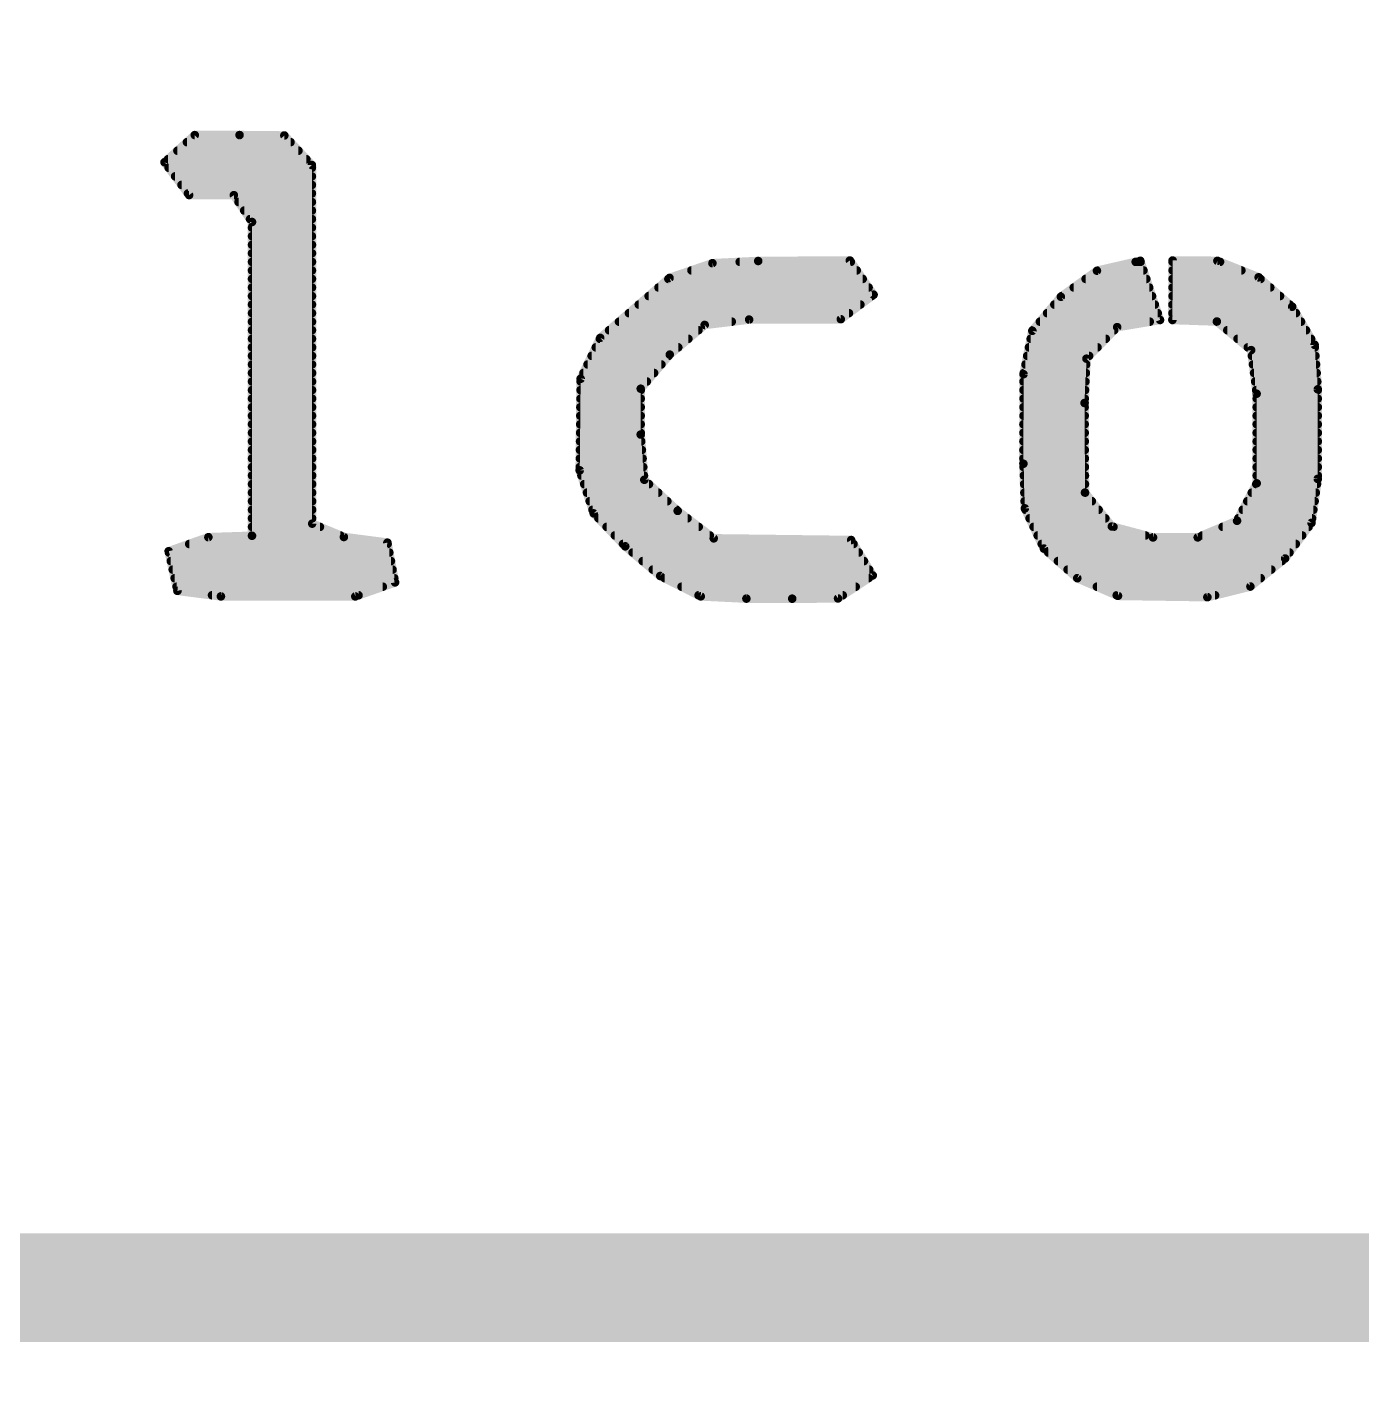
# Model space of a CAD drawing. Extents: x 37.9 to 63.7, y 29.1 to 56.
# Drawn here: x 45.764 to 47.326, y 47.243 to 48.844 of the extents above; entities that cross this region are included whole.
import ezdxf

# ---------------------------------------------------------------- set-up
doc = ezdxf.new("R2010")
doc.units = 0
doc.layers.add('1', color=12, linetype='CONTINUOUS')
doc.layers.add('21', color=251, linetype='CONTINUOUS')

msp = doc.modelspace()

# ---------------------------------------------------------------- linework, layer by layer
at = {"layer": '1', "const_width": 0.8128}
msp.add_lwpolyline([(46.21, 46.37, 0.4142), (50.8, 50.96)], format="xyb", dxfattribs=at)
at = {"layer": '21'}
for points, const_width in [([(45.9603, 48.7183), (45.925, 48.6865)], 0.01), ([(46.0127, 48.7183), (45.9603, 48.7183)], 0.01), ([(46.0652, 48.7178), (46.0127, 48.7183)], 0.01), ([(46.0974, 48.6832), (46.0652, 48.7178)], 0.01), ([(45.94, 48.7), (46.0817, 48.7)], 0.01), ([(45.9511, 48.71), (46.0724, 48.71)], 0.01), ([(45.925, 48.6865), (45.9537, 48.6481)], 0.01), ([(45.9289, 48.69), (46.091, 48.69)], 0.01), ([(46.0977, 48.2638), (46.0974, 48.6832)], 0.01), ([(45.9298, 48.68), (46.0974, 48.68)], 0.01), ([(45.9373, 48.67), (46.0974, 48.67)], 0.01), ([(45.9448, 48.66), (46.0974, 48.66)], 0.01), ([(45.9523, 48.65), (46.0974, 48.65)], 0.01), ([(45.9537, 48.6481), (46.0061, 48.648)], 0.01), ([(46.0061, 48.648), (46.0273, 48.6166)], 0.01), ([(46.0115, 48.64), (46.0974, 48.64)], 0.01), ([(46.0182, 48.63), (46.0974, 48.63)], 0.01), ([(46.025, 48.62), (46.0974, 48.62)], 0.01), ([(46.0273, 48.6166), (46.0273, 48.2496)], 0.01), ([(46.0273, 48.61), (46.0974, 48.61)], 0.01), ([(46.0273, 48.6), (46.0974, 48.6)], 0.01), ([(46.0273, 48.59), (46.0975, 48.59)], 0.01), ([(46.0273, 48.58), (46.0975, 48.58)], 0.01), ([(46.6197, 48.571), (46.5661, 48.5684)], 0.01), ([(46.727, 48.5716), (46.6197, 48.571)], 0.01), ([(46.7548, 48.5316), (46.727, 48.5716)], 0.01), ([(47.0668, 48.5712), (47.0162, 48.5596)], 0.01), ([(47.0899, 48.502), (47.0668, 48.5712)], 0.01), ([(47.1047, 48.5716), (47.1044, 48.502)], 0.01), ([(47.1571, 48.5712), (47.1047, 48.5716)], 0.01), ([(47.2053, 48.552), (47.1571, 48.5712)], 0.01), ([(46.0273, 48.57), (46.0975, 48.57)], 0.01), ([(46.0273, 48.56), (46.0975, 48.56)], 0.01), ([(46.5661, 48.5684), (46.516, 48.5512)], 0.01), ([(46.5416, 48.56), (46.735, 48.56)], 0.01), ([(46.5981, 48.57), (46.7281, 48.57)], 0.01), ([(47.0162, 48.5596), (46.9739, 48.5291)], 0.01), ([(47.0179, 48.56), (47.0706, 48.56)], 0.01), ([(47.0615, 48.57), (47.0672, 48.57)], 0.01), ([(47.1047, 48.57), (47.1602, 48.57)], 0.01), ([(47.1047, 48.56), (47.1852, 48.56)], 0.01), ([(46.0273, 48.55), (46.0975, 48.55)], 0.01), ([(46.0273, 48.54), (46.0975, 48.54)], 0.01), ([(46.516, 48.5512), (46.4349, 48.4811)], 0.01), ([(46.503, 48.54), (46.7489, 48.54)], 0.01), ([(46.5146, 48.55), (46.742, 48.55)], 0.01), ([(46.989, 48.54), (47.0773, 48.54)], 0.01), ([(47.0029, 48.55), (47.0739, 48.55)], 0.01), ([(47.1046, 48.55), (47.2076, 48.55)], 0.01), ([(47.1046, 48.54), (47.219, 48.54)], 0.01), ([(47.2446, 48.5175), (47.2053, 48.552)], 0.01), ([(46.0273, 48.53), (46.0975, 48.53)], 0.01), ([(46.4915, 48.53), (46.7527, 48.53)], 0.01), ([(46.7164, 48.5029), (46.7548, 48.5316)], 0.01), ([(46.9739, 48.5291), (46.9405, 48.4894)], 0.01), ([(46.9751, 48.53), (47.0806, 48.53)], 0.01), ([(47.1046, 48.53), (47.2304, 48.53)], 0.01), ([(46.0273, 48.52), (46.0975, 48.52)], 0.01), ([(46.0273, 48.51), (46.0975, 48.51)], 0.01), ([(46.4684, 48.51), (46.7259, 48.51)], 0.01), ([(46.4799, 48.52), (46.7393, 48.52)], 0.01), ([(46.9578, 48.51), (47.0873, 48.51)], 0.01), ([(46.9663, 48.52), (47.0839, 48.52)], 0.01), ([(47.1045, 48.52), (47.2418, 48.52)], 0.01), ([(47.1045, 48.51), (47.2491, 48.51)], 0.01), ([(47.2709, 48.4729), (47.2446, 48.5175)], 0.01), ([(46.0273, 48.5), (46.0975, 48.5)], 0.01), ([(46.4568, 48.5), (46.5888, 48.5)], 0.01), ([(46.5162, 48.4615), (46.5571, 48.4962)], 0.01), ([(46.5571, 48.4962), (46.6091, 48.5025)], 0.01), ([(46.6091, 48.5025), (46.7164, 48.5029)], 0.01), ([(46.9494, 48.5), (47.078, 48.5)], 0.01), ([(47.0038, 48.4568), (47.0398, 48.4936)], 0.01), ([(47.0398, 48.4936), (47.0899, 48.502)], 0.01), ([(47.1044, 48.502), (47.1565, 48.5002)], 0.01), ([(47.1565, 48.5002), (47.1966, 48.4667)], 0.01), ([(47.1567, 48.5), (47.255, 48.5)], 0.01), ([(46.0273, 48.49), (46.0975, 48.49)], 0.01), ([(46.0273, 48.48), (46.0975, 48.48)], 0.01), ([(46.4349, 48.4811), (46.4119, 48.4333)], 0.01), ([(46.4344, 48.48), (46.538, 48.48)], 0.01), ([(46.4452, 48.49), (46.5498, 48.49)], 0.01), ([(46.9405, 48.4894), (46.9302, 48.4386)], 0.01), ([(46.9386, 48.48), (47.0265, 48.48)], 0.01), ([(46.941, 48.49), (47.0363, 48.49)], 0.01), ([(47.1687, 48.49), (47.2609, 48.49)], 0.01), ([(47.1807, 48.48), (47.2667, 48.48)], 0.01), ([(46.0273, 48.47), (46.0976, 48.47)], 0.01), ([(46.0273, 48.46), (46.0976, 48.46)], 0.01), ([(46.4248, 48.46), (46.5149, 48.46)], 0.01), ([(46.4296, 48.47), (46.5262, 48.47)], 0.01), ([(46.4822, 48.4216), (46.5162, 48.4615)], 0.01), ([(46.9345, 48.46), (47.007, 48.46)], 0.01), ([(46.9366, 48.47), (47.0168, 48.47)], 0.01), ([(47.1927, 48.47), (47.2711, 48.47)], 0.01), ([(47.1966, 48.4667), (47.2031, 48.4158)], 0.01), ([(47.1975, 48.46), (47.2718, 48.46)], 0.01), ([(47.2746, 48.4209), (47.2709, 48.4729)], 0.01), ([(46.0273, 48.45), (46.0976, 48.45)], 0.01), ([(46.42, 48.45), (46.5064, 48.45)], 0.01), ([(46.9325, 48.45), (47.0036, 48.45)], 0.01), ([(47.0017, 48.4049), (47.0038, 48.4568)], 0.01), ([(47.1987, 48.45), (47.2726, 48.45)], 0.01), ([(46.0273, 48.44), (46.0976, 48.44)], 0.01), ([(46.0273, 48.43), (46.0976, 48.43)], 0.01), ([(46.4119, 48.4333), (46.4108, 48.3261)], 0.01), ([(46.4119, 48.43), (46.4894, 48.43)], 0.01), ([(46.4152, 48.44), (46.4979, 48.44)], 0.01), ([(46.9302, 48.4386), (46.9301, 48.3339)], 0.01), ([(46.9302, 48.43), (47.0027, 48.43)], 0.01), ([(46.9305, 48.44), (47.0032, 48.44)], 0.01), ([(47.2, 48.44), (47.2733, 48.44)], 0.01), ([(47.2013, 48.43), (47.274, 48.43)], 0.01), ([(46.0273, 48.42), (46.0976, 48.42)], 0.01), ([(46.4118, 48.42), (46.4822, 48.42)], 0.01), ([(46.4822, 48.368), (46.4822, 48.4216)], 0.01), ([(46.9302, 48.42), (47.0023, 48.42)], 0.01), ([(47.2025, 48.42), (47.2746, 48.42)], 0.01), ([(47.2031, 48.4158), (47.2031, 48.311)], 0.01), ([(47.2746, 48.3161), (47.2746, 48.4209)], 0.01), ([(46.0273, 48.41), (46.0976, 48.41)], 0.01), ([(46.0273, 48.4), (46.0976, 48.4)], 0.01), ([(46.4116, 48.4), (46.4822, 48.4)], 0.01), ([(46.4117, 48.41), (46.4822, 48.41)], 0.01), ([(46.9302, 48.41), (47.0019, 48.41)], 0.01), ([(46.9302, 48.4), (47.0017, 48.4)], 0.01), ([(47.0021, 48.3001), (47.0017, 48.4049)], 0.01), ([(47.2031, 48.41), (47.2746, 48.41)], 0.01), ([(47.2031, 48.4), (47.2746, 48.4)], 0.01), ([(46.0273, 48.39), (46.0976, 48.39)], 0.01), ([(46.0273, 48.38), (46.0976, 48.38)], 0.01), ([(46.4114, 48.38), (46.4822, 48.38)], 0.01), ([(46.4115, 48.39), (46.4822, 48.39)], 0.01), ([(46.9301, 48.38), (47.0018, 48.38)], 0.01), ([(46.9302, 48.39), (47.0018, 48.39)], 0.01), ([(47.2031, 48.39), (47.2746, 48.39)], 0.01), ([(47.2031, 48.38), (47.2746, 48.38)], 0.01), ([(46.0273, 48.37), (46.0976, 48.37)], 0.01), ([(46.4113, 48.37), (46.4822, 48.37)], 0.01), ([(46.4864, 48.3151), (46.4822, 48.368)], 0.01), ([(46.9301, 48.37), (47.0018, 48.37)], 0.01), ([(47.2031, 48.37), (47.2746, 48.37)], 0.01), ([(46.0273, 48.36), (46.0976, 48.36)], 0.01), ([(46.0273, 48.35), (46.0977, 48.35)], 0.01), ([(46.4111, 48.35), (46.4836, 48.35)], 0.01), ([(46.4112, 48.36), (46.4828, 48.36)], 0.01), ([(46.9301, 48.36), (47.0019, 48.36)], 0.01), ([(46.9301, 48.35), (47.0019, 48.35)], 0.01), ([(47.2031, 48.36), (47.2746, 48.36)], 0.01), ([(47.2031, 48.35), (47.2746, 48.35)], 0.01), ([(46.0273, 48.34), (46.0977, 48.34)], 0.01), ([(46.0273, 48.33), (46.0977, 48.33)], 0.01), ([(46.4109, 48.33), (46.4852, 48.33)], 0.01), ([(46.411, 48.34), (46.4844, 48.34)], 0.01), ([(46.9301, 48.34), (47.002, 48.34)], 0.01), ([(46.9301, 48.3339), (46.9318, 48.2816)], 0.01), ([(46.9302, 48.33), (47.002, 48.33)], 0.01), ([(47.2031, 48.34), (47.2746, 48.34)], 0.01), ([(47.2031, 48.33), (47.2746, 48.33)], 0.01), ([(46.0273, 48.32), (46.0977, 48.32)], 0.01), ([(46.4108, 48.3261), (46.4272, 48.2758)], 0.01), ([(46.4128, 48.32), (46.486, 48.32)], 0.01), ([(46.5255, 48.2788), (46.4864, 48.3151)], 0.01), ([(46.9306, 48.32), (47.0021, 48.32)], 0.01), ([(47.2031, 48.32), (47.2746, 48.32)], 0.01), ([(47.2672, 48.2647), (47.2746, 48.3161)], 0.01), ([(46.0273, 48.31), (46.0977, 48.31)], 0.01), ([(46.0273, 48.3), (46.0977, 48.3)], 0.01), ([(46.4161, 48.31), (46.4919, 48.31)], 0.01), ([(46.4193, 48.3), (46.5027, 48.3)], 0.01), ([(46.9309, 48.31), (47.0021, 48.31)], 0.01), ([(46.9312, 48.3), (47.0022, 48.3)], 0.01), ([(47.0336, 48.2605), (47.0021, 48.3001)], 0.01), ([(47.2031, 48.311), (47.1801, 48.2672)], 0.01), ([(47.1973, 48.3), (47.2723, 48.3)], 0.01), ([(47.2026, 48.31), (47.2737, 48.31)], 0.01), ([(46.0273, 48.29), (46.0977, 48.29)], 0.01), ([(46.4225, 48.29), (46.5134, 48.29)], 0.01), ([(46.9315, 48.29), (47.0102, 48.29)], 0.01), ([(47.1921, 48.29), (47.2709, 48.29)], 0.01), ([(46.0273, 48.28), (46.0977, 48.28)], 0.01), ([(46.0273, 48.27), (46.0977, 48.27)], 0.01), ([(46.4258, 48.28), (46.5242, 48.28)], 0.01), ([(46.4272, 48.2758), (46.4641, 48.2372)], 0.01), ([(46.4327, 48.27), (46.537, 48.27)], 0.01), ([(46.5676, 48.2466), (46.5255, 48.2788)], 0.01), ([(46.9318, 48.2816), (46.954, 48.2346)], 0.01), ([(46.9326, 48.28), (47.0181, 48.28)], 0.01), ([(46.9373, 48.27), (47.026, 48.27)], 0.01), ([(47.1801, 48.2672), (47.1341, 48.2477)], 0.01), ([(47.1816, 48.27), (47.268, 48.27)], 0.01), ([(47.1868, 48.28), (47.2694, 48.28)], 0.01), ([(46.0273, 48.26), (46.1068, 48.26)], 0.01), ([(46.0273, 48.25), (46.1306, 48.25)], 0.01), ([(46.1349, 48.2482), (46.0977, 48.2638)], 0.01), ([(46.4423, 48.26), (46.5501, 48.26)], 0.01), ([(46.4519, 48.25), (46.5631, 48.25)], 0.01), ([(46.942, 48.26), (47.0355, 48.26)], 0.01), ([(46.9468, 48.25), (47.0729, 48.25)], 0.01), ([(47.0817, 48.2477), (47.0336, 48.2605)], 0.01), ([(47.1396, 48.25), (47.2563, 48.25)], 0.01), ([(47.1632, 48.26), (47.2638, 48.26)], 0.01), ([(47.2364, 48.2231), (47.2672, 48.2647)], 0.01), ([(45.9762, 48.2479), (45.9298, 48.2315)], 0.01), ([(45.9538, 48.24), (46.186, 48.24)], 0.01), ([(46.0273, 48.2496), (45.9762, 48.2479)], 0.01), ([(46.1857, 48.2416), (46.1349, 48.2482)], 0.01), ([(46.1947, 48.195), (46.1857, 48.2416)], 0.01), ([(46.4615, 48.24), (46.7313, 48.24)], 0.01), ([(46.4641, 48.2372), (46.505, 48.2026)], 0.01), ([(46.7285, 48.2446), (46.5676, 48.2466)], 0.01), ([(46.7538, 48.2033), (46.7285, 48.2446)], 0.01), ([(46.9515, 48.24), (47.2489, 48.24)], 0.01), ([(46.954, 48.2346), (46.9931, 48.2)], 0.01), ([(47.1341, 48.2477), (47.0817, 48.2477)], 0.01), ([(45.9298, 48.2315), (45.94, 48.1852)], 0.01), ([(45.9301, 48.23), (46.188, 48.23)], 0.01), ([(45.9323, 48.22), (46.1899, 48.22)], 0.01), ([(46.4727, 48.23), (46.7374, 48.23)], 0.01), ([(46.4845, 48.22), (46.7435, 48.22)], 0.01), ([(46.9592, 48.23), (47.2415, 48.23)], 0.01), ([(46.9705, 48.22), (47.2326, 48.22)], 0.01), ([(47.1957, 48.1902), (47.2364, 48.2231)], 0.01), ([(45.9345, 48.21), (46.1918, 48.21)], 0.01), ([(46.4963, 48.21), (46.7496, 48.21)], 0.01), ([(46.505, 48.2026), (46.5525, 48.1787)], 0.01), ([(46.7131, 48.1763), (46.7538, 48.2033)], 0.01), ([(46.9818, 48.21), (47.2202, 48.21)], 0.01), ([(45.9368, 48.2), (46.1938, 48.2)], 0.01), ([(45.939, 48.19), (46.1804, 48.19)], 0.01), ([(46.1482, 48.1787), (46.1947, 48.195)], 0.01), ([(46.5102, 48.2), (46.7489, 48.2)], 0.01), ([(46.53, 48.19), (46.7338, 48.19)], 0.01), ([(46.9931, 48.2), (47.0408, 48.1793)], 0.01), ([(46.9931, 48.2), (47.2078, 48.2)], 0.01), ([(47.0161, 48.19), (47.1948, 48.19)], 0.01), ([(47.1454, 48.1778), (47.1957, 48.1902)], 0.01), ([(45.94, 48.1852), (45.9909, 48.1787)], 0.01), ([(45.9805, 48.18), (46.152, 48.18)], 0.01), ([(45.9909, 48.1787), (46.1482, 48.1787)], 0.01), ([(46.5499, 48.18), (46.7187, 48.18)], 0.01), ([(46.5525, 48.1787), (46.6059, 48.1761)], 0.01), ([(46.6059, 48.1761), (46.6595, 48.176)], 0.01), ([(46.6595, 48.176), (46.7131, 48.1763)], 0.01), ([(47.0393, 48.18), (47.1544, 48.18)], 0.01), ([(47.0408, 48.1793), (47.1454, 48.1778)], 0.01), ([(42.8, 47.37), (58.8, 47.37)], 0.127)]:
    msp.add_lwpolyline(points, dxfattribs=dict(at, const_width=const_width))
at = {"layer": '21', "const_width": 0.005}
for points in [[(45.9603, 48.7208, 1), (45.9603, 48.7158)], [(45.962, 48.7164, 1), (45.9586, 48.7201)], [(46.0128, 48.7208, 1), (46.0127, 48.7158)], [(46.0127, 48.7158, 1), (46.0127, 48.7208)], [(46.067, 48.7195, 1), (46.0633, 48.7161)], [(46.0651, 48.7153, 1), (46.0652, 48.7203)], [(45.94, 48.7025, 1), (45.94, 48.6975)], [(45.9511, 48.7125, 1), (45.9511, 48.7075)], [(46.0724, 48.7075, 1), (46.0724, 48.7125)], [(46.0817, 48.6975, 1), (46.0817, 48.7025)], [(45.927, 48.688, 1), (45.9229, 48.685)], [(45.9233, 48.6883, 1), (45.9266, 48.6846)], [(45.9289, 48.6925, 1), (45.9289, 48.6875)], [(46.091, 48.6875, 1), (46.091, 48.6925)], [(46.0999, 48.6832, 1), (46.0949, 48.6832)], [(46.0955, 48.6815, 1), (46.0992, 48.6849)], [(45.9298, 48.6825, 1), (45.9298, 48.6775)], [(45.9373, 48.6725, 1), (45.9373, 48.6675)], [(46.0974, 48.6775, 1), (46.0974, 48.6825)], [(46.0974, 48.6675, 1), (46.0974, 48.6725)], [(45.9448, 48.6625, 1), (45.9448, 48.6575)], [(46.0974, 48.6575, 1), (46.0974, 48.6625)], [(45.9523, 48.6525, 1), (45.9523, 48.6475)], [(45.9537, 48.6506, 1), (45.9537, 48.6456)], [(45.9517, 48.6466, 1), (45.9557, 48.6496)], [(46.0082, 48.6494, 1), (46.004, 48.6466)], [(46.0061, 48.6455, 1), (46.0061, 48.6505)], [(46.0115, 48.6425, 1), (46.0115, 48.6375)], [(46.0974, 48.6475, 1), (46.0974, 48.6525)], [(46.0974, 48.6375, 1), (46.0974, 48.6425)], [(46.0182, 48.6325, 1), (46.0182, 48.6275)], [(46.025, 48.6225, 1), (46.025, 48.6175)], [(46.0974, 48.6275, 1), (46.0974, 48.6325)], [(46.0974, 48.6175, 1), (46.0974, 48.6225)], [(46.0298, 48.6166, 1), (46.0248, 48.6166)], [(46.0273, 48.6125, 1), (46.0273, 48.6075)], [(46.0252, 48.6152, 1), (46.0294, 48.618)], [(46.0974, 48.6075, 1), (46.0974, 48.6125)], [(46.0273, 48.6025, 1), (46.0273, 48.5975)], [(46.0273, 48.5925, 1), (46.0273, 48.5875)], [(46.0974, 48.5975, 1), (46.0974, 48.6025)], [(46.0975, 48.5875, 1), (46.0975, 48.5925)], [(46.0273, 48.5825, 1), (46.0273, 48.5775)], [(46.0975, 48.5775, 1), (46.0975, 48.5825)], [(46.6197, 48.5735, 1), (46.6197, 48.5685)], [(46.6198, 48.5685, 1), (46.6196, 48.5735)], [(46.729, 48.573, 1), (46.7249, 48.5701)], [(46.727, 48.5691, 1), (46.7269, 48.5741)], [(47.0692, 48.572, 1), (47.0645, 48.5704)], [(47.0674, 48.5688, 1), (47.0663, 48.5737)], [(47.1047, 48.5741, 1), (47.1047, 48.5691)], [(47.1072, 48.5716, 1), (47.1022, 48.5716)], [(47.158, 48.5735, 1), (47.1562, 48.5689)], [(47.1571, 48.5687, 1), (47.1571, 48.5737)], [(46.0273, 48.5725, 1), (46.0273, 48.5675)], [(46.0273, 48.5625, 1), (46.0273, 48.5575)], [(46.0975, 48.5675, 1), (46.0975, 48.5725)], [(46.0975, 48.5575, 1), (46.0975, 48.5625)], [(46.5416, 48.5625, 1), (46.5416, 48.5575)], [(46.566, 48.5709, 1), (46.5663, 48.5659)], [(46.567, 48.5661, 1), (46.5653, 48.5708)], [(46.5981, 48.5725, 1), (46.5981, 48.5675)], [(46.7281, 48.5675, 1), (46.7281, 48.5725)], [(46.735, 48.5575, 1), (46.735, 48.5625)], [(47.0156, 48.562, 1), (47.0167, 48.5572)], [(47.0176, 48.5576, 1), (47.0147, 48.5616)], [(47.0179, 48.5625, 1), (47.0179, 48.5575)], [(47.0615, 48.5725, 1), (47.0615, 48.5675)], [(47.0672, 48.5675, 1), (47.0672, 48.5725)], [(47.0706, 48.5575, 1), (47.0706, 48.5625)], [(47.1047, 48.5725, 1), (47.1047, 48.5675)], [(47.1047, 48.5625, 1), (47.1047, 48.5575)], [(47.1602, 48.5675, 1), (47.1602, 48.5725)], [(47.1852, 48.5575, 1), (47.1852, 48.5625)], [(46.0273, 48.5525, 1), (46.0273, 48.5475)], [(46.0273, 48.5425, 1), (46.0273, 48.5375)], [(46.0975, 48.5475, 1), (46.0975, 48.5525)], [(46.0975, 48.5375, 1), (46.0975, 48.5425)], [(46.503, 48.5425, 1), (46.503, 48.5375)], [(46.5146, 48.5525, 1), (46.5146, 48.5475)], [(46.5151, 48.5535, 1), (46.5168, 48.5488)], [(46.5176, 48.5493, 1), (46.5143, 48.5531)], [(46.742, 48.5475, 1), (46.742, 48.5525)], [(46.7489, 48.5375, 1), (46.7489, 48.5425)], [(46.989, 48.5425, 1), (46.989, 48.5375)], [(47.0029, 48.5525, 1), (47.0029, 48.5475)], [(47.0739, 48.5475, 1), (47.0739, 48.5525)], [(47.0773, 48.5375, 1), (47.0773, 48.5425)], [(47.1046, 48.5525, 1), (47.1046, 48.5475)], [(47.1046, 48.5425, 1), (47.1046, 48.5375)], [(47.207, 48.5538, 1), (47.2037, 48.5501)], [(47.2044, 48.5496, 1), (47.2063, 48.5543)], [(47.2076, 48.5475, 1), (47.2076, 48.5525)], [(47.219, 48.5375, 1), (47.219, 48.5425)], [(46.0273, 48.5325, 1), (46.0273, 48.5275)], [(46.0975, 48.5275, 1), (46.0975, 48.5325)], [(46.4915, 48.5325, 1), (46.4915, 48.5275)], [(46.7527, 48.5301, 1), (46.7568, 48.533)], [(46.7527, 48.5275, 1), (46.7527, 48.5325)], [(46.7563, 48.5296, 1), (46.7533, 48.5336)], [(46.9725, 48.5312, 1), (46.9754, 48.5271)], [(46.9758, 48.5275, 1), (46.972, 48.5307)], [(46.9751, 48.5325, 1), (46.9751, 48.5275)], [(47.0806, 48.5275, 1), (47.0806, 48.5325)], [(47.1046, 48.5325, 1), (47.1046, 48.5275)], [(47.2304, 48.5275, 1), (47.2304, 48.5325)], [(46.0273, 48.5225, 1), (46.0273, 48.5175)], [(46.0273, 48.5125, 1), (46.0273, 48.5075)], [(46.0975, 48.5175, 1), (46.0975, 48.5225)], [(46.0975, 48.5075, 1), (46.0975, 48.5125)], [(46.4684, 48.5125, 1), (46.4684, 48.5075)], [(46.4799, 48.5225, 1), (46.4799, 48.5175)], [(46.7259, 48.5075, 1), (46.7259, 48.5125)], [(46.7393, 48.5175, 1), (46.7393, 48.5225)], [(46.9578, 48.5125, 1), (46.9578, 48.5075)], [(46.9663, 48.5225, 1), (46.9663, 48.5175)], [(47.0839, 48.5175, 1), (47.0839, 48.5225)], [(47.0873, 48.5075, 1), (47.0873, 48.5125)], [(47.1045, 48.5225, 1), (47.1045, 48.5175)], [(47.1045, 48.5125, 1), (47.1045, 48.5075)], [(47.2418, 48.5175, 1), (47.2418, 48.5225)], [(47.2468, 48.5188, 1), (47.2425, 48.5162)], [(47.243, 48.5156, 1), (47.2463, 48.5194)], [(47.2491, 48.5075, 1), (47.2491, 48.5125)], [(46.0273, 48.5025, 1), (46.0273, 48.4975)], [(46.0975, 48.4975, 1), (46.0975, 48.5025)], [(46.4568, 48.5025, 1), (46.4568, 48.4975)], [(46.5568, 48.4987, 1), (46.5574, 48.4937)], [(46.5587, 48.4943, 1), (46.5555, 48.4981)], [(46.5888, 48.4975, 1), (46.5888, 48.5025)], [(46.6091, 48.505, 1), (46.6091, 48.5)], [(46.6094, 48.5, 1), (46.6088, 48.5049)], [(46.7149, 48.5049, 1), (46.7178, 48.5009)], [(46.7164, 48.5004, 1), (46.7163, 48.5054)], [(46.9494, 48.5025, 1), (46.9494, 48.4975)], [(47.0394, 48.4961, 1), (47.0402, 48.4912)], [(47.0416, 48.4919, 1), (47.038, 48.4954)], [(47.078, 48.4975, 1), (47.078, 48.5025)], [(47.0876, 48.5012, 1), (47.0923, 48.5028)], [(47.0904, 48.4995, 1), (47.0895, 48.5045)], [(47.1045, 48.5045, 1), (47.1043, 48.4995)], [(47.1019, 48.502, 1), (47.1069, 48.502)], [(47.1581, 48.5021, 1), (47.1549, 48.4983)], [(47.1567, 48.5025, 1), (47.1567, 48.4975)], [(47.1564, 48.4977, 1), (47.1566, 48.5027)], [(47.255, 48.4975, 1), (47.255, 48.5025)], [(46.0273, 48.4925, 1), (46.0273, 48.4875)], [(46.0273, 48.4825, 1), (46.0273, 48.4775)], [(46.0975, 48.4875, 1), (46.0975, 48.4925)], [(46.0975, 48.4775, 1), (46.0975, 48.4825)], [(46.4344, 48.4825, 1), (46.4344, 48.4775)], [(46.4332, 48.483, 1), (46.4365, 48.4792)], [(46.4371, 48.48, 1), (46.4326, 48.4821)], [(46.4452, 48.4925, 1), (46.4452, 48.4875)], [(46.538, 48.4775, 1), (46.538, 48.4825)], [(46.5498, 48.4875, 1), (46.5498, 48.4925)], [(46.9386, 48.4825, 1), (46.9386, 48.4775)], [(46.9386, 48.491, 1), (46.9424, 48.4878)], [(46.943, 48.4889, 1), (46.9381, 48.4899)], [(46.941, 48.4925, 1), (46.941, 48.4875)], [(47.0265, 48.4775, 1), (47.0265, 48.4825)], [(47.0363, 48.4875, 1), (47.0363, 48.4925)], [(47.1687, 48.4925, 1), (47.1687, 48.4875)], [(47.1807, 48.4825, 1), (47.1807, 48.4775)], [(47.2609, 48.4875, 1), (47.2609, 48.4925)], [(47.2667, 48.4775, 1), (47.2667, 48.4825)], [(46.0273, 48.4725, 1), (46.0273, 48.4675)], [(46.0273, 48.4625, 1), (46.0273, 48.4575)], [(46.0976, 48.4675, 1), (46.0976, 48.4725)], [(46.0976, 48.4575, 1), (46.0976, 48.4625)], [(46.4248, 48.4625, 1), (46.4248, 48.4575)], [(46.4296, 48.4725, 1), (46.4296, 48.4675)], [(46.5146, 48.4634, 1), (46.5178, 48.4596)], [(46.5181, 48.4599, 1), (46.5143, 48.4631)], [(46.5149, 48.4575, 1), (46.5149, 48.4625)], [(46.5262, 48.4675, 1), (46.5262, 48.4725)], [(46.9345, 48.4625, 1), (46.9345, 48.4575)], [(46.9366, 48.4725, 1), (46.9366, 48.4675)], [(47.007, 48.4575, 1), (47.007, 48.4625)], [(47.0168, 48.4675, 1), (47.0168, 48.4725)], [(47.1927, 48.4725, 1), (47.1927, 48.4675)], [(47.1991, 48.4671, 1), (47.1941, 48.4664)], [(47.195, 48.4648, 1), (47.1982, 48.4687)], [(47.1975, 48.4625, 1), (47.1975, 48.4575)], [(47.2734, 48.4731, 1), (47.2684, 48.4728)], [(47.2687, 48.4717, 1), (47.2731, 48.4742)], [(47.2711, 48.4675, 1), (47.2711, 48.4725)], [(47.2718, 48.4575, 1), (47.2718, 48.4625)], [(46.0273, 48.4525, 1), (46.0273, 48.4475)], [(46.0976, 48.4475, 1), (46.0976, 48.4525)], [(46.42, 48.4525, 1), (46.42, 48.4475)], [(46.5064, 48.4475, 1), (46.5064, 48.4525)], [(46.9325, 48.4525, 1), (46.9325, 48.4475)], [(47.0063, 48.4567, 1), (47.0014, 48.4569)], [(47.0021, 48.4585, 1), (47.0056, 48.455)], [(47.0036, 48.4475, 1), (47.0036, 48.4525)], [(47.1987, 48.4525, 1), (47.1987, 48.4475)], [(47.2726, 48.4475, 1), (47.2726, 48.4525)], [(46.0273, 48.4425, 1), (46.0273, 48.4375)], [(46.0273, 48.4325, 1), (46.0273, 48.4275)], [(46.0976, 48.4375, 1), (46.0976, 48.4425)], [(46.0976, 48.4275, 1), (46.0976, 48.4325)], [(46.4144, 48.4332, 1), (46.4094, 48.4333)], [(46.4097, 48.4344, 1), (46.4142, 48.4322)], [(46.4119, 48.4325, 1), (46.4119, 48.4275)], [(46.4152, 48.4425, 1), (46.4152, 48.4375)], [(46.4894, 48.4275, 1), (46.4894, 48.4325)], [(46.4979, 48.4375, 1), (46.4979, 48.4425)], [(46.9327, 48.4386, 1), (46.9277, 48.4386)], [(46.9278, 48.4391, 1), (46.9327, 48.4381)], [(46.9302, 48.4325, 1), (46.9302, 48.4275)], [(46.9305, 48.4425, 1), (46.9305, 48.4375)], [(47.0027, 48.4275, 1), (47.0027, 48.4325)], [(47.0032, 48.4375, 1), (47.0032, 48.4425)], [(47.2, 48.4425, 1), (47.2, 48.4375)], [(47.2013, 48.4325, 1), (47.2013, 48.4275)], [(47.2733, 48.4375, 1), (47.2733, 48.4425)], [(47.274, 48.4275, 1), (47.274, 48.4325)], [(46.0273, 48.4225, 1), (46.0273, 48.4175)], [(46.0976, 48.4175, 1), (46.0976, 48.4225)], [(46.4118, 48.4225, 1), (46.4118, 48.4175)], [(46.4847, 48.4216, 1), (46.4797, 48.4216)], [(46.4803, 48.4232, 1), (46.4841, 48.42)], [(46.4822, 48.4175, 1), (46.4822, 48.4225)], [(46.9302, 48.4225, 1), (46.9302, 48.4175)], [(47.0023, 48.4175, 1), (47.0023, 48.4225)], [(47.2025, 48.4225, 1), (47.2025, 48.4175)], [(47.2055, 48.4158, 1), (47.2006, 48.4158)], [(47.2006, 48.4154, 1), (47.2055, 48.4161)], [(47.2771, 48.4209, 1), (47.2721, 48.4209)], [(47.2721, 48.4207, 1), (47.2771, 48.4211)], [(47.2746, 48.4175, 1), (47.2746, 48.4225)], [(46.0273, 48.4125, 1), (46.0273, 48.4075)], [(46.0273, 48.4025, 1), (46.0273, 48.3975)], [(46.0976, 48.4075, 1), (46.0976, 48.4125)], [(46.0976, 48.3975, 1), (46.0976, 48.4025)], [(46.4116, 48.4025, 1), (46.4116, 48.3975)], [(46.4117, 48.4125, 1), (46.4117, 48.4075)], [(46.4822, 48.4075, 1), (46.4822, 48.4125)], [(46.4822, 48.3975, 1), (46.4822, 48.4025)], [(46.9302, 48.4125, 1), (46.9302, 48.4075)], [(46.9302, 48.4025, 1), (46.9302, 48.3975)], [(47.0042, 48.4049, 1), (46.9992, 48.4049)], [(46.9992, 48.405, 1), (47.0042, 48.4048)], [(47.0017, 48.3975, 1), (47.0017, 48.4025)], [(47.0019, 48.4075, 1), (47.0019, 48.4125)], [(47.2031, 48.4125, 1), (47.2031, 48.4075)], [(47.2031, 48.4025, 1), (47.2031, 48.3975)], [(47.2746, 48.4075, 1), (47.2746, 48.4125)], [(47.2746, 48.3975, 1), (47.2746, 48.4025)], [(46.0273, 48.3925, 1), (46.0273, 48.3875)], [(46.0273, 48.3825, 1), (46.0273, 48.3775)], [(46.0976, 48.3875, 1), (46.0976, 48.3925)], [(46.0976, 48.3775, 1), (46.0976, 48.3825)], [(46.4114, 48.3825, 1), (46.4114, 48.3775)], [(46.4115, 48.3925, 1), (46.4115, 48.3875)], [(46.4822, 48.3875, 1), (46.4822, 48.3925)], [(46.4822, 48.3775, 1), (46.4822, 48.3825)], [(46.9301, 48.3825, 1), (46.9301, 48.3775)], [(46.9302, 48.3925, 1), (46.9302, 48.3875)], [(47.0018, 48.3875, 1), (47.0018, 48.3925)], [(47.0018, 48.3775, 1), (47.0018, 48.3825)], [(47.2031, 48.3925, 1), (47.2031, 48.3875)], [(47.2031, 48.3825, 1), (47.2031, 48.3775)], [(47.2746, 48.3875, 1), (47.2746, 48.3925)], [(47.2746, 48.3775, 1), (47.2746, 48.3825)], [(46.0273, 48.3725, 1), (46.0273, 48.3675)], [(46.0976, 48.3675, 1), (46.0976, 48.3725)], [(46.4113, 48.3725, 1), (46.4113, 48.3675)], [(46.4847, 48.3682, 1), (46.4797, 48.3678)], [(46.4797, 48.368, 1), (46.4847, 48.368)], [(46.4822, 48.3675, 1), (46.4822, 48.3725)], [(46.9301, 48.3725, 1), (46.9301, 48.3675)], [(47.0018, 48.3675, 1), (47.0018, 48.3725)], [(47.2031, 48.3725, 1), (47.2031, 48.3675)], [(47.2746, 48.3675, 1), (47.2746, 48.3725)], [(46.0273, 48.3625, 1), (46.0273, 48.3575)], [(46.0273, 48.3525, 1), (46.0273, 48.3475)], [(46.0976, 48.3575, 1), (46.0976, 48.3625)], [(46.0977, 48.3475, 1), (46.0977, 48.3525)], [(46.4111, 48.3525, 1), (46.4111, 48.3475)], [(46.4112, 48.3625, 1), (46.4112, 48.3575)], [(46.4828, 48.3575, 1), (46.4828, 48.3625)], [(46.4836, 48.3475, 1), (46.4836, 48.3525)], [(46.9301, 48.3625, 1), (46.9301, 48.3575)], [(46.9301, 48.3525, 1), (46.9301, 48.3475)], [(47.0019, 48.3575, 1), (47.0019, 48.3625)], [(47.0019, 48.3475, 1), (47.0019, 48.3525)], [(47.2031, 48.3625, 1), (47.2031, 48.3575)], [(47.2031, 48.3525, 1), (47.2031, 48.3475)], [(47.2746, 48.3575, 1), (47.2746, 48.3625)], [(47.2746, 48.3475, 1), (47.2746, 48.3525)], [(46.0273, 48.3425, 1), (46.0273, 48.3375)], [(46.0273, 48.3325, 1), (46.0273, 48.3275)], [(46.0977, 48.3375, 1), (46.0977, 48.3425)], [(46.0977, 48.3275, 1), (46.0977, 48.3325)], [(46.4109, 48.3325, 1), (46.4109, 48.3275)], [(46.411, 48.3425, 1), (46.411, 48.3375)], [(46.4844, 48.3375, 1), (46.4844, 48.3425)], [(46.4852, 48.3275, 1), (46.4852, 48.3325)], [(46.9301, 48.3425, 1), (46.9301, 48.3375)], [(46.9326, 48.3339, 1), (46.9276, 48.3338)], [(46.9276, 48.3339, 1), (46.9326, 48.3339)], [(46.9302, 48.3325, 1), (46.9302, 48.3275)], [(47.002, 48.3375, 1), (47.002, 48.3425)], [(47.002, 48.3275, 1), (47.002, 48.3325)], [(47.2031, 48.3425, 1), (47.2031, 48.3375)], [(47.2031, 48.3325, 1), (47.2031, 48.3275)], [(47.2746, 48.3375, 1), (47.2746, 48.3425)], [(47.2746, 48.3275, 1), (47.2746, 48.3325)], [(46.0273, 48.3225, 1), (46.0273, 48.3175)], [(46.0977, 48.3175, 1), (46.0977, 48.3225)], [(46.4132, 48.3269, 1), (46.4084, 48.3253)], [(46.4083, 48.3261, 1), (46.4133, 48.3261)], [(46.4128, 48.3225, 1), (46.4128, 48.3175)], [(46.4881, 48.3169, 1), (46.4847, 48.3133)], [(46.486, 48.3175, 1), (46.486, 48.3225)], [(46.9306, 48.3225, 1), (46.9306, 48.3175)], [(47.0021, 48.3175, 1), (47.0021, 48.3225)], [(47.2031, 48.3225, 1), (47.2031, 48.3175)], [(47.2771, 48.3158, 1), (47.2721, 48.3165)], [(47.2746, 48.3175, 1), (47.2746, 48.3225)], [(46.0273, 48.3125, 1), (46.0273, 48.3075)], [(46.0273, 48.3025, 1), (46.0273, 48.2975)], [(46.0977, 48.3075, 1), (46.0977, 48.3125)], [(46.0977, 48.2975, 1), (46.0977, 48.3025)], [(46.4161, 48.3125, 1), (46.4161, 48.3075)], [(46.4193, 48.3025, 1), (46.4193, 48.2975)], [(46.4839, 48.3149, 1), (46.4889, 48.3153)], [(46.4919, 48.3075, 1), (46.4919, 48.3125)], [(46.5027, 48.2975, 1), (46.5027, 48.3025)], [(46.9309, 48.3125, 1), (46.9309, 48.3075)], [(46.9312, 48.3025, 1), (46.9312, 48.2975)], [(47.0041, 48.3017, 1), (47.0002, 48.2986)], [(47.0021, 48.3075, 1), (47.0021, 48.3125)], [(47.0022, 48.2975, 1), (47.0022, 48.3025)], [(47.1973, 48.3025, 1), (47.1973, 48.2975)], [(47.2026, 48.3125, 1), (47.2026, 48.3075)], [(47.2006, 48.311, 1), (47.2056, 48.311)], [(47.2053, 48.3098, 1), (47.2009, 48.3121)], [(47.2721, 48.3161, 1), (47.2771, 48.3161)], [(47.2723, 48.2975, 1), (47.2723, 48.3025)], [(47.2737, 48.3075, 1), (47.2737, 48.3125)], [(46.0273, 48.2925, 1), (46.0273, 48.2875)], [(46.0977, 48.2875, 1), (46.0977, 48.2925)], [(46.4225, 48.2925, 1), (46.4225, 48.2875)], [(46.5134, 48.2875, 1), (46.5134, 48.2925)], [(46.9315, 48.2925, 1), (46.9315, 48.2875)], [(46.9996, 48.3001, 1), (47.0046, 48.3001)], [(47.0102, 48.2875, 1), (47.0102, 48.2925)], [(47.1921, 48.2925, 1), (47.1921, 48.2875)], [(47.2709, 48.2875, 1), (47.2709, 48.2925)], [(46.0273, 48.2825, 1), (46.0273, 48.2775)], [(46.0273, 48.2725, 1), (46.0273, 48.2675)], [(46.0977, 48.2775, 1), (46.0977, 48.2825)], [(46.0977, 48.2675, 1), (46.0977, 48.2725)], [(46.4258, 48.2825, 1), (46.4258, 48.2775)], [(46.429, 48.2775, 1), (46.4254, 48.2741)], [(46.4248, 48.275, 1), (46.4295, 48.2766)], [(46.4327, 48.2725, 1), (46.4327, 48.2675)], [(46.527, 48.2808, 1), (46.524, 48.2768)], [(46.5238, 48.2769, 1), (46.5272, 48.2806)], [(46.5242, 48.2775, 1), (46.5242, 48.2825)], [(46.537, 48.2675, 1), (46.537, 48.2725)], [(46.9341, 48.2827, 1), (46.9295, 48.2806)], [(46.9293, 48.2815, 1), (46.9343, 48.2817)], [(46.9326, 48.2825, 1), (46.9326, 48.2775)], [(46.9373, 48.2725, 1), (46.9373, 48.2675)], [(47.0181, 48.2775, 1), (47.0181, 48.2825)], [(47.026, 48.2675, 1), (47.026, 48.2725)], [(47.1816, 48.2725, 1), (47.1816, 48.2675)], [(47.1811, 48.2649, 1), (47.1791, 48.2695)], [(47.1868, 48.2825, 1), (47.1868, 48.2775)], [(47.268, 48.2675, 1), (47.268, 48.2725)], [(47.2694, 48.2775, 1), (47.2694, 48.2825)], [(46.0273, 48.2625, 1), (46.0273, 48.2575)], [(46.0273, 48.2525, 1), (46.0273, 48.2475)], [(46.0952, 48.2638, 1), (46.1002, 48.2638)], [(46.0987, 48.2661, 1), (46.0968, 48.2615)], [(46.1068, 48.2575, 1), (46.1068, 48.2625)], [(46.1306, 48.2475, 1), (46.1306, 48.2525)], [(46.4423, 48.2625, 1), (46.4423, 48.2575)], [(46.4519, 48.2525, 1), (46.4519, 48.2475)], [(46.5501, 48.2575, 1), (46.5501, 48.2625)], [(46.5631, 48.2475, 1), (46.5631, 48.2525)], [(46.942, 48.2625, 1), (46.942, 48.2575)], [(46.9468, 48.2525, 1), (46.9468, 48.2475)], [(47.0342, 48.2629, 1), (47.0329, 48.2581)], [(47.0316, 48.259, 1), (47.0355, 48.2621)], [(47.0355, 48.2575, 1), (47.0355, 48.2625)], [(47.0729, 48.2475, 1), (47.0729, 48.2525)], [(47.1396, 48.2525, 1), (47.1396, 48.2475)], [(47.1632, 48.2625, 1), (47.1632, 48.2575)], [(47.1779, 48.2683, 1), (47.1823, 48.266)], [(47.2563, 48.2475, 1), (47.2563, 48.2525)], [(47.2638, 48.2575, 1), (47.2638, 48.2625)], [(47.2648, 48.265, 1), (47.2697, 48.2643)], [(47.2692, 48.2632, 1), (47.2652, 48.2662)], [(45.9538, 48.2425, 1), (45.9538, 48.2375)], [(45.9762, 48.2504, 1), (45.9763, 48.2454)], [(45.9771, 48.2456, 1), (45.9754, 48.2503)], [(46.0248, 48.2496, 1), (46.0298, 48.2496)], [(46.0274, 48.2471, 1), (46.0272, 48.2521)], [(46.1352, 48.2507, 1), (46.1345, 48.2457)], [(46.1339, 48.2459, 1), (46.1358, 48.2505)], [(46.1882, 48.242, 1), (46.1833, 48.2411)], [(46.1854, 48.2391, 1), (46.186, 48.244)], [(46.186, 48.2375, 1), (46.186, 48.2425)], [(46.4615, 48.2425, 1), (46.4615, 48.2375)], [(46.4657, 48.2392, 1), (46.4625, 48.2353)], [(46.4623, 48.2355, 1), (46.4659, 48.239)], [(46.5677, 48.2491, 1), (46.5676, 48.2441)], [(46.5661, 48.2446, 1), (46.5692, 48.2485)], [(46.7306, 48.2459, 1), (46.7264, 48.2433)], [(46.7285, 48.2421, 1), (46.7285, 48.2471)], [(46.7313, 48.2375, 1), (46.7313, 48.2425)], [(46.9515, 48.2425, 1), (46.9515, 48.2375)], [(46.9557, 48.2365, 1), (46.9524, 48.2328)], [(47.0817, 48.2502, 1), (47.0817, 48.2452)], [(47.0811, 48.2452, 1), (47.0824, 48.2501)], [(47.1331, 48.25, 1), (47.1351, 48.2454)], [(47.1341, 48.2452, 1), (47.1341, 48.2502)], [(47.2489, 48.2375, 1), (47.2489, 48.2425)], [(45.9322, 48.2321, 1), (45.9273, 48.231)], [(45.929, 48.2339, 1), (45.9306, 48.2292)], [(45.9301, 48.2325, 1), (45.9301, 48.2275)], [(45.9323, 48.2225, 1), (45.9323, 48.2175)], [(46.188, 48.2275, 1), (46.188, 48.2325)], [(46.1899, 48.2175, 1), (46.1899, 48.2225)], [(46.4727, 48.2325, 1), (46.4727, 48.2275)], [(46.4845, 48.2225, 1), (46.4845, 48.2175)], [(46.7374, 48.2275, 1), (46.7374, 48.2325)], [(46.7435, 48.2175, 1), (46.7435, 48.2225)], [(46.9517, 48.2336, 1), (46.9563, 48.2357)], [(46.9592, 48.2325, 1), (46.9592, 48.2275)], [(46.9705, 48.2225, 1), (46.9705, 48.2175)], [(47.2326, 48.2175, 1), (47.2326, 48.2225)], [(47.2344, 48.2245, 1), (47.2384, 48.2216)], [(47.2379, 48.2211, 1), (47.2348, 48.225)], [(47.2415, 48.2275, 1), (47.2415, 48.2325)], [(45.9345, 48.2125, 1), (45.9345, 48.2075)], [(46.1918, 48.2075, 1), (46.1918, 48.2125)], [(46.4963, 48.2125, 1), (46.4963, 48.2075)], [(46.5062, 48.2048, 1), (46.5039, 48.2004)], [(46.5034, 48.2007, 1), (46.5067, 48.2045)], [(46.7496, 48.2075, 1), (46.7496, 48.2125)], [(46.7516, 48.2019, 1), (46.7559, 48.2046)], [(46.7551, 48.2012, 1), (46.7524, 48.2053)], [(46.9818, 48.2125, 1), (46.9818, 48.2075)], [(47.2202, 48.2075, 1), (47.2202, 48.2125)], [(45.9368, 48.2025, 1), (45.9368, 48.1975)], [(45.939, 48.1925, 1), (45.939, 48.1875)], [(46.1804, 48.1875, 1), (46.1804, 48.1925)], [(46.1923, 48.1946, 1), (46.1972, 48.1955)], [(46.1938, 48.1975, 1), (46.1938, 48.2025)], [(46.1956, 48.1927, 1), (46.1939, 48.1974)], [(46.5102, 48.2025, 1), (46.5102, 48.1975)], [(46.53, 48.1925, 1), (46.53, 48.1875)], [(46.7338, 48.1875, 1), (46.7338, 48.1925)], [(46.7489, 48.1975, 1), (46.7489, 48.2025)], [(46.9941, 48.2023, 1), (46.9921, 48.1977)], [(46.9931, 48.2025, 1), (46.9931, 48.1975)], [(46.9914, 48.1981, 1), (46.9948, 48.2018)], [(47.0161, 48.1925, 1), (47.0161, 48.1875)], [(47.1942, 48.1922, 1), (47.1973, 48.1883)], [(47.1948, 48.1875, 1), (47.1948, 48.1925)], [(47.1963, 48.1878, 1), (47.1951, 48.1927)], [(47.2078, 48.1975, 1), (47.2078, 48.2025)], [(45.9403, 48.1877, 1), (45.9397, 48.1827)], [(45.9376, 48.1846, 1), (45.9425, 48.1857)], [(45.9805, 48.1825, 1), (45.9805, 48.1775)], [(45.9909, 48.1812, 1), (45.9909, 48.1762)], [(45.9906, 48.1762, 1), (45.9913, 48.1811)], [(46.1474, 48.181, 1), (46.149, 48.1763)], [(46.1482, 48.1762, 1), (46.1482, 48.1812)], [(46.152, 48.1775, 1), (46.152, 48.1825)], [(46.5499, 48.1825, 1), (46.5499, 48.1775)], [(46.5526, 48.1812, 1), (46.5523, 48.1762)], [(46.5513, 48.1765, 1), (46.5536, 48.1809)], [(46.6059, 48.1786, 1), (46.6059, 48.1736)], [(46.6057, 48.1736, 1), (46.606, 48.1786)], [(46.6595, 48.1785, 1), (46.6595, 48.1735)], [(46.6595, 48.1735, 1), (46.6595, 48.1785)], [(46.7118, 48.1784, 1), (46.7145, 48.1742)], [(46.7131, 48.1738, 1), (46.7131, 48.1788)], [(46.7187, 48.1775, 1), (46.7187, 48.1825)], [(47.0393, 48.1825, 1), (47.0393, 48.1775)], [(47.0408, 48.1818, 1), (47.0407, 48.1768)], [(47.0398, 48.1771, 1), (47.0418, 48.1816)], [(47.1448, 48.1802, 1), (47.146, 48.1753)], [(47.1454, 48.1753, 1), (47.1455, 48.1803)], [(47.1544, 48.1775, 1), (47.1544, 48.1825)]]:
    msp.add_lwpolyline(points, format="xyb", dxfattribs=at)

doc.saveas('drawing.dxf')
